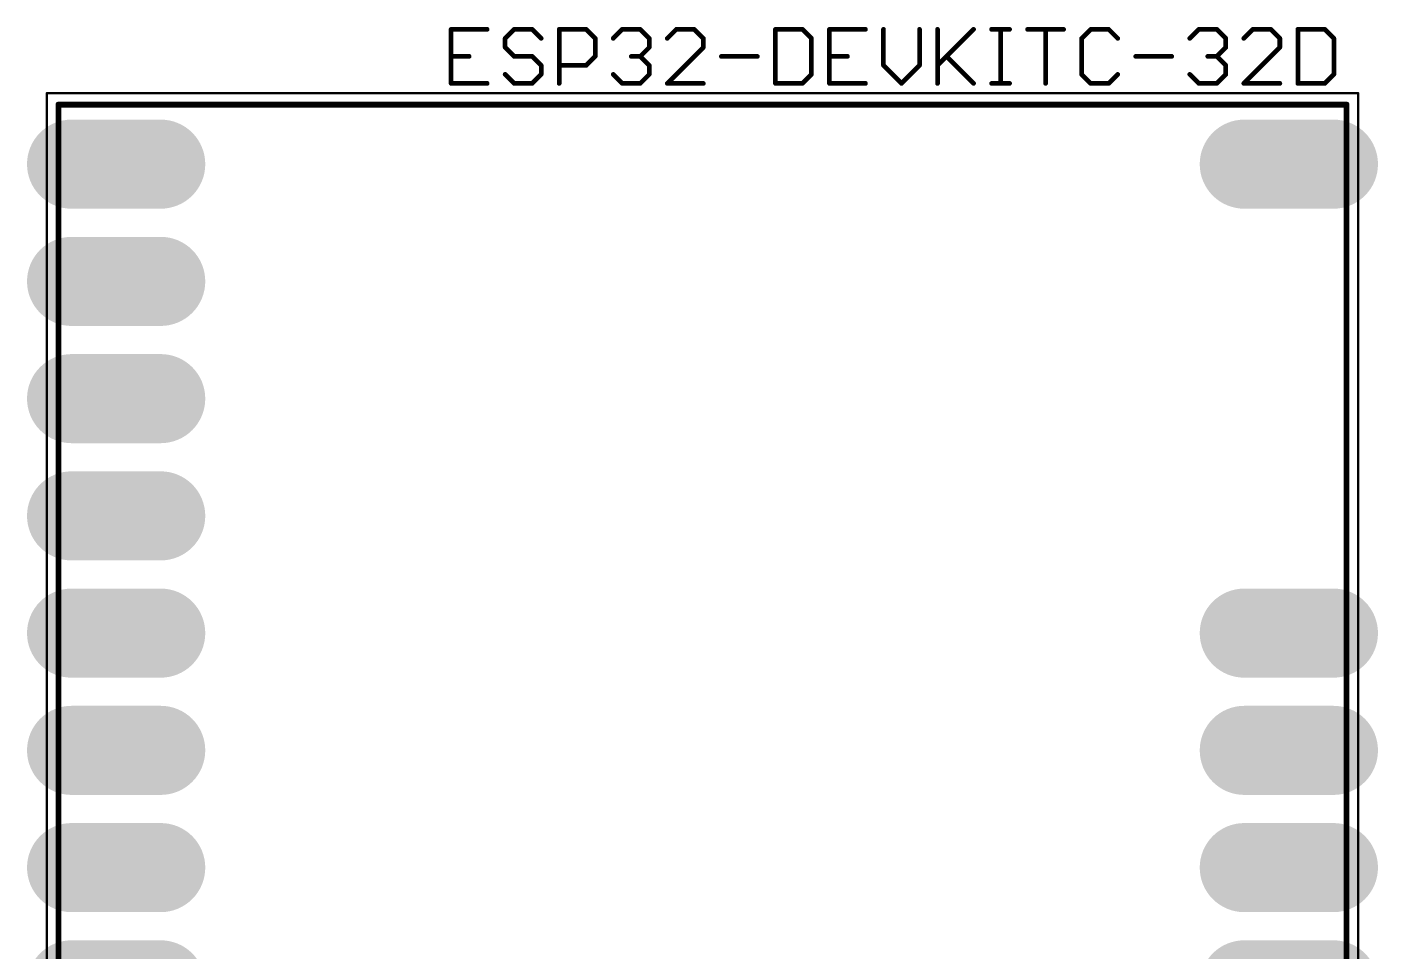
# Model space of a CAD drawing. Extents: x 28 to 146, y 32 to 158.
# Drawn here: x 80.62 to 109.88, y 96.52 to 116.56 of the extents above; entities that cross this region are included whole.
import ezdxf

# ---------------------------------------------------------------- set-up
doc = ezdxf.new("R2010")
doc.units = 0
for name, color, linetype in [('17', 94, 'CONTINUOUS'), ('21', 251, 'CONTINUOUS'), ('27', 251, 'CONTINUOUS'), ('39', 14, 'CONTINUOUS'), ('51', 251, 'CONTINUOUS')]:
    doc.layers.add(name, color=color, linetype=linetype)

# ---------------------------------------------------------------- blocks, each defined once
blk = doc.blocks.new('LONGP100')
at = {"const_width": 1}
blk.add_lwpolyline([(-0.5, 0), (0.5, 0)], dxfattribs=at)
at = {"const_width": 0.5}
for points in [[(-0.5, 0.25, 1), (-0.5, -0.25)], [(0.5, -0.25, 1), (0.5, 0.25)]]:
    blk.add_lwpolyline(points, format="xyb", dxfattribs=at)

msp = doc.modelspace()

# ---------------------------------------------------------------- linework, layer by layer
at = {"layer": '21', "const_width": 0.0635}
for points in [[(81.3317, 114.88, 1), (81.2682, 114.88)], [(81.3, 114.9118, 1), (81.3, 114.8483)], [(109.2318, 114.88, 1), (109.1683, 114.88)], [(109.2, 114.8483, 1), (109.2, 114.9118)]]:
    msp.add_lwpolyline(points, format="xyb", dxfattribs=at)
at = {"layer": '21', "const_width": 0.127}
for points in [[(81.3, 60.48), (81.3, 114.88)], [(81.3, 114.88), (109.2, 114.88)], [(109.2, 114.88), (109.2, 60.48)]]:
    msp.add_lwpolyline(points, dxfattribs=at)
at = {"layer": '27', "const_width": 0.1016}
for points in [[(90.5855, 116.5104), (89.805, 116.5104)], [(89.805, 116.5104), (89.805, 115.3397)], [(91.1707, 116.5104), (90.9756, 116.3153)], [(91.561, 116.5104), (91.1707, 116.5104)], [(91.7561, 116.3153), (91.561, 116.5104)], [(92.1462, 115.3397), (92.1462, 116.5104)], [(92.1462, 116.5104), (92.7316, 116.5104)], [(92.7316, 116.5104), (92.9267, 116.3153)], [(93.3169, 116.3153), (93.512, 116.5104)], [(93.512, 116.5104), (93.9022, 116.5104)], [(93.9022, 116.5104), (94.0973, 116.3153)], [(94.6826, 116.5104), (94.4875, 116.3153)], [(95.0728, 116.5104), (94.6826, 116.5104)], [(95.268, 116.3153), (95.0728, 116.5104)], [(96.8287, 116.5104), (96.8287, 115.3397)], [(97.4141, 116.5104), (96.8287, 116.5104)], [(97.6092, 116.3153), (97.4141, 116.5104)], [(98.7798, 116.5104), (97.9994, 116.5104)], [(97.9994, 116.5104), (97.9994, 115.3397)], [(99.17, 116.5104), (99.17, 115.7299)], [(99.9505, 115.7299), (99.9505, 116.5104)], [(100.3406, 116.5104), (100.3406, 115.3397)], [(100.3406, 115.7299), (101.1211, 116.5104)], [(101.5112, 116.5104), (101.9015, 116.5104)], [(101.7064, 115.3397), (101.7064, 116.5104)], [(102.2916, 116.5104), (103.0721, 116.5104)], [(102.6819, 115.3397), (102.6819, 116.5104)], [(103.6574, 116.5104), (103.4623, 116.3153)], [(104.0476, 116.5104), (103.6574, 116.5104)], [(104.2428, 116.3153), (104.0476, 116.5104)], [(105.8035, 116.3153), (105.9986, 116.5104)], [(105.9986, 116.5104), (106.3889, 116.5104)], [(106.3889, 116.5104), (106.584, 116.3153)], [(107.1693, 116.5104), (106.9741, 116.3153)], [(107.5595, 116.5104), (107.1693, 116.5104)], [(107.7546, 116.3153), (107.5595, 116.5104)], [(108.1448, 116.5104), (108.1448, 115.3397)], [(108.7301, 116.5104), (108.1448, 116.5104)], [(108.9253, 116.3153), (108.7301, 116.5104)], [(90.9756, 116.3153), (90.9756, 116.1202)], [(90.9756, 116.1202), (91.1707, 115.925)], [(92.9267, 116.3153), (92.9267, 115.925)], [(94.0973, 116.1202), (93.9022, 115.925)], [(94.0973, 116.3153), (94.0973, 116.1202)], [(94.4875, 115.3397), (95.268, 116.1202)], [(95.268, 116.1202), (95.268, 116.3153)], [(97.6092, 115.5348), (97.6092, 116.3153)], [(103.4623, 116.3153), (103.4623, 115.5348)], [(106.584, 116.1202), (106.3889, 115.925)], [(106.584, 116.3153), (106.584, 116.1202)], [(106.9741, 115.3397), (107.7546, 116.1202)], [(107.7546, 116.1202), (107.7546, 116.3153)], [(108.9253, 115.5348), (108.9253, 116.3153)], [(89.805, 115.925), (90.1952, 115.925)], [(91.1707, 115.925), (91.561, 115.925)], [(91.561, 115.925), (91.7561, 115.7299)], [(92.9267, 115.925), (92.7316, 115.7299)], [(93.9022, 115.925), (93.7071, 115.925)], [(93.9022, 115.925), (94.0973, 115.7299)], [(95.6581, 115.925), (96.4386, 115.925)], [(97.9994, 115.925), (98.3896, 115.925)], [(100.5357, 115.925), (101.1211, 115.3397)], [(104.6329, 115.925), (105.4134, 115.925)], [(106.3889, 115.925), (106.1938, 115.925)], [(106.3889, 115.925), (106.584, 115.7299)], [(91.1707, 115.3397), (90.9756, 115.5348)], [(91.7561, 115.5348), (91.561, 115.3397)], [(91.7561, 115.7299), (91.7561, 115.5348)], [(92.7316, 115.7299), (92.1462, 115.7299)], [(93.512, 115.3397), (93.3169, 115.5348)], [(94.0973, 115.5348), (93.9022, 115.3397)], [(94.0973, 115.7299), (94.0973, 115.5348)], [(97.4141, 115.3397), (97.6092, 115.5348)], [(99.17, 115.7299), (99.5602, 115.3397)], [(99.5602, 115.3397), (99.9505, 115.7299)], [(103.4623, 115.5348), (103.6574, 115.3397)], [(104.0476, 115.3397), (104.2428, 115.5348)], [(105.9986, 115.3397), (105.8035, 115.5348)], [(106.584, 115.5348), (106.3889, 115.3397)], [(106.584, 115.7299), (106.584, 115.5348)], [(108.7301, 115.3397), (108.9253, 115.5348)], [(89.805, 115.3397), (90.5855, 115.3397)], [(91.561, 115.3397), (91.1707, 115.3397)], [(93.9022, 115.3397), (93.512, 115.3397)], [(95.268, 115.3397), (94.4875, 115.3397)], [(96.8287, 115.3397), (97.4141, 115.3397)], [(97.9994, 115.3397), (98.7798, 115.3397)], [(101.5112, 115.3397), (101.9015, 115.3397)], [(103.6574, 115.3397), (104.0476, 115.3397)], [(106.3889, 115.3397), (105.9986, 115.3397)], [(107.7546, 115.3397), (106.9741, 115.3397)], [(108.1448, 115.3397), (108.7301, 115.3397)]]:
    msp.add_lwpolyline(points, dxfattribs=at)
at = {"layer": '27', "const_width": 0.0508}
for points in [[(89.805, 116.5358, 1), (89.805, 116.485)], [(89.8304, 116.5104, 1), (89.7796, 116.5104)], [(90.5855, 116.485, 1), (90.5855, 116.5358)], [(91.1707, 116.5358, 1), (91.1707, 116.485)], [(91.1887, 116.4924, 1), (91.1528, 116.5284)], [(91.5789, 116.5284, 1), (91.543, 116.4924)], [(91.561, 116.485, 1), (91.561, 116.5358)], [(92.1716, 116.5104, 1), (92.1208, 116.5104)], [(92.1462, 116.5358, 1), (92.1462, 116.485)], [(92.7496, 116.5284, 1), (92.7136, 116.4924)], [(92.7316, 116.485, 1), (92.7316, 116.5358)], [(93.512, 116.5358, 1), (93.512, 116.485)], [(93.5299, 116.4924, 1), (93.494, 116.5284)], [(93.9202, 116.5284, 1), (93.8843, 116.4924)], [(93.9022, 116.485, 1), (93.9022, 116.5358)], [(94.6826, 116.5358, 1), (94.6826, 116.485)], [(94.7006, 116.4924, 1), (94.6646, 116.5284)], [(95.0908, 116.5284, 1), (95.0549, 116.4924)], [(95.0728, 116.485, 1), (95.0728, 116.5358)], [(96.8541, 116.5104, 1), (96.8033, 116.5104)], [(96.8287, 116.5358, 1), (96.8287, 116.485)], [(97.4321, 116.5284, 1), (97.3961, 116.4924)], [(97.4141, 116.485, 1), (97.4141, 116.5358)], [(97.9994, 116.5358, 1), (97.9994, 116.485)], [(98.0248, 116.5104, 1), (97.974, 116.5104)], [(98.7798, 116.485, 1), (98.7798, 116.5358)], [(99.1954, 116.5104, 1), (99.1446, 116.5104)], [(99.9759, 116.5104, 1), (99.9251, 116.5104)], [(100.366, 116.5104, 1), (100.3152, 116.5104)], [(101.1391, 116.4924, 1), (101.1031, 116.5284)], [(101.5112, 116.5358, 1), (101.5112, 116.485)], [(101.7318, 116.5104, 1), (101.681, 116.5104)], [(101.9015, 116.485, 1), (101.9015, 116.5358)], [(102.2916, 116.5358, 1), (102.2916, 116.485)], [(102.7073, 116.5104, 1), (102.6565, 116.5104)], [(103.0721, 116.485, 1), (103.0721, 116.5358)], [(103.6574, 116.5358, 1), (103.6574, 116.485)], [(103.6754, 116.4924, 1), (103.6394, 116.5284)], [(104.0656, 116.5284, 1), (104.0297, 116.4924)], [(104.0476, 116.485, 1), (104.0476, 116.5358)], [(105.9986, 116.5358, 1), (105.9986, 116.485)], [(106.0166, 116.4924, 1), (105.9807, 116.5284)], [(106.4068, 116.5284, 1), (106.3709, 116.4924)], [(106.3889, 116.485, 1), (106.3889, 116.5358)], [(107.1693, 116.5358, 1), (107.1693, 116.485)], [(107.1872, 116.4924, 1), (107.1513, 116.5284)], [(107.5775, 116.5284, 1), (107.5416, 116.4924)], [(107.5595, 116.485, 1), (107.5595, 116.5358)], [(108.1702, 116.5104, 1), (108.1194, 116.5104)], [(108.1448, 116.5358, 1), (108.1448, 116.485)], [(108.7481, 116.5284, 1), (108.7122, 116.4924)], [(108.7301, 116.485, 1), (108.7301, 116.5358)], [(91.001, 116.3153, 1), (90.9502, 116.3153)], [(90.9576, 116.3332, 1), (90.9936, 116.2973)], [(90.9936, 116.1381, 1), (90.9576, 116.1022)], [(91.7381, 116.2973, 1), (91.7741, 116.3332)], [(92.9521, 116.3153, 1), (92.9013, 116.3153)], [(92.9088, 116.2973, 1), (92.9447, 116.3332)], [(93.2989, 116.3332, 1), (93.3348, 116.2973)], [(94.1227, 116.3153, 1), (94.0719, 116.3153)], [(94.0794, 116.2973, 1), (94.1153, 116.3332)], [(94.1153, 116.1022, 1), (94.0794, 116.1381)], [(94.4695, 116.3332, 1), (94.5054, 116.2973)], [(95.2934, 116.3153, 1), (95.2426, 116.3153)], [(95.25, 116.2973, 1), (95.2859, 116.3332)], [(95.2859, 116.1022, 1), (95.25, 116.1381)], [(97.6346, 116.3153, 1), (97.5838, 116.3153)], [(97.5913, 116.2973, 1), (97.6272, 116.3332)], [(103.4877, 116.3153, 1), (103.4369, 116.3153)], [(103.4443, 116.3332, 1), (103.4802, 116.2973)], [(104.2248, 116.2973, 1), (104.2607, 116.3332)], [(105.7856, 116.3332, 1), (105.8215, 116.2973)], [(106.6094, 116.3153, 1), (106.5586, 116.3153)], [(106.566, 116.2973, 1), (106.602, 116.3332)], [(106.602, 116.1022, 1), (106.566, 116.1381)], [(106.9562, 116.3332, 1), (106.9921, 116.2973)], [(107.78, 116.3153, 1), (107.7292, 116.3153)], [(107.7367, 116.2973, 1), (107.7726, 116.3332)], [(107.7726, 116.1022, 1), (107.7367, 116.1381)], [(108.9507, 116.3153, 1), (108.8999, 116.3153)], [(108.9073, 116.2973, 1), (108.9432, 116.3332)], [(89.805, 115.9504, 1), (89.805, 115.8996)], [(90.1952, 115.8996, 1), (90.1952, 115.9504)], [(90.9502, 116.1202, 1), (91.001, 116.1202)], [(91.1707, 115.9504, 1), (91.1707, 115.8996)], [(91.1528, 115.9071, 1), (91.1887, 115.943)], [(91.5789, 115.943, 1), (91.543, 115.9071)], [(91.561, 115.8996, 1), (91.561, 115.9504)], [(92.9013, 115.925, 1), (92.9521, 115.925)], [(92.9447, 115.9071, 1), (92.9088, 115.943)], [(93.7071, 115.9504, 1), (93.7071, 115.8996)], [(93.9202, 115.943, 1), (93.8843, 115.9071)], [(93.8843, 115.943, 1), (93.9202, 115.9071)], [(93.9022, 115.8996, 1), (93.9022, 115.9504)], [(94.0719, 116.1202, 1), (94.1227, 116.1202)], [(95.2426, 116.1202, 1), (95.2934, 116.1202)], [(95.6581, 115.9504, 1), (95.6581, 115.8996)], [(96.4386, 115.8996, 1), (96.4386, 115.9504)], [(97.9994, 115.9504, 1), (97.9994, 115.8996)], [(98.3896, 115.8996, 1), (98.3896, 115.9504)], [(100.5537, 115.943, 1), (100.5178, 115.9071)], [(104.6329, 115.9504, 1), (104.6329, 115.8996)], [(105.4134, 115.8996, 1), (105.4134, 115.9504)], [(106.1938, 115.9504, 1), (106.1938, 115.8996)], [(106.4068, 115.943, 1), (106.3709, 115.9071)], [(106.3709, 115.943, 1), (106.4068, 115.9071)], [(106.3889, 115.8996, 1), (106.3889, 115.9504)], [(106.5586, 116.1202, 1), (106.6094, 116.1202)], [(107.7292, 116.1202, 1), (107.78, 116.1202)], [(90.9936, 115.5528, 1), (90.9576, 115.5168)], [(91.7815, 115.7299, 1), (91.7307, 115.7299)], [(91.7381, 115.712, 1), (91.7741, 115.7479)], [(91.7741, 115.5168, 1), (91.7381, 115.5528)], [(92.1462, 115.7553, 1), (92.1462, 115.7045)], [(92.7136, 115.7479, 1), (92.7496, 115.712)], [(92.7316, 115.7045, 1), (92.7316, 115.7553)], [(93.3348, 115.5528, 1), (93.2989, 115.5168)], [(94.1227, 115.7299, 1), (94.0719, 115.7299)], [(94.0794, 115.712, 1), (94.1153, 115.7479)], [(94.1153, 115.5168, 1), (94.0794, 115.5528)], [(97.6272, 115.5168, 1), (97.5913, 115.5528)], [(99.1879, 115.7479, 1), (99.152, 115.712)], [(99.1446, 115.7299, 1), (99.1954, 115.7299)], [(99.9251, 115.7299, 1), (99.9759, 115.7299)], [(99.9684, 115.712, 1), (99.9325, 115.7479)], [(100.3226, 115.7479, 1), (100.3586, 115.712)], [(103.4802, 115.5528, 1), (103.4443, 115.5168)], [(104.2607, 115.5168, 1), (104.2248, 115.5528)], [(105.8215, 115.5528, 1), (105.7856, 115.5168)], [(106.6094, 115.7299, 1), (106.5586, 115.7299)], [(106.566, 115.712, 1), (106.602, 115.7479)], [(106.602, 115.5168, 1), (106.566, 115.5528)], [(108.9432, 115.5168, 1), (108.9073, 115.5528)], [(89.805, 115.3651, 1), (89.805, 115.3143)], [(89.7796, 115.3397, 1), (89.8304, 115.3397)], [(90.5855, 115.3143, 1), (90.5855, 115.3651)], [(91.1707, 115.3651, 1), (91.1707, 115.3143)], [(91.1528, 115.3217, 1), (91.1887, 115.3576)], [(91.543, 115.3576, 1), (91.5789, 115.3217)], [(91.561, 115.3143, 1), (91.561, 115.3651)], [(91.7307, 115.5348, 1), (91.7815, 115.5348)], [(92.1208, 115.3397, 1), (92.1716, 115.3397)], [(93.512, 115.3651, 1), (93.512, 115.3143)], [(93.494, 115.3217, 1), (93.5299, 115.3576)], [(93.8843, 115.3576, 1), (93.9202, 115.3217)], [(93.9022, 115.3143, 1), (93.9022, 115.3651)], [(94.0719, 115.5348, 1), (94.1227, 115.5348)], [(94.4875, 115.3651, 1), (94.4875, 115.3143)], [(94.4695, 115.3576, 1), (94.5054, 115.3217)], [(95.268, 115.3143, 1), (95.268, 115.3651)], [(96.8287, 115.3651, 1), (96.8287, 115.3143)], [(96.8033, 115.3397, 1), (96.8541, 115.3397)], [(97.3961, 115.3576, 1), (97.4321, 115.3217)], [(97.4141, 115.3143, 1), (97.4141, 115.3651)], [(97.5838, 115.5348, 1), (97.6346, 115.5348)], [(97.9994, 115.3651, 1), (97.9994, 115.3143)], [(97.974, 115.3397, 1), (98.0248, 115.3397)], [(98.7798, 115.3143, 1), (98.7798, 115.3651)], [(99.5423, 115.3576, 1), (99.5782, 115.3217)], [(99.5423, 115.3217, 1), (99.5782, 115.3576)], [(100.3152, 115.3397, 1), (100.366, 115.3397)], [(101.1031, 115.3217, 1), (101.1391, 115.3576)], [(101.5112, 115.3651, 1), (101.5112, 115.3143)], [(101.681, 115.3397, 1), (101.7318, 115.3397)], [(101.9015, 115.3143, 1), (101.9015, 115.3651)], [(102.6565, 115.3397, 1), (102.7073, 115.3397)], [(103.4369, 115.5348, 1), (103.4877, 115.5348)], [(103.6574, 115.3651, 1), (103.6574, 115.3143)], [(103.6394, 115.3217, 1), (103.6754, 115.3576)], [(104.0297, 115.3576, 1), (104.0656, 115.3217)], [(104.0476, 115.3143, 1), (104.0476, 115.3651)], [(105.9986, 115.3651, 1), (105.9986, 115.3143)], [(105.9807, 115.3217, 1), (106.0166, 115.3576)], [(106.3709, 115.3576, 1), (106.4068, 115.3217)], [(106.3889, 115.3143, 1), (106.3889, 115.3651)], [(106.5586, 115.5348, 1), (106.6094, 115.5348)], [(106.9741, 115.3651, 1), (106.9741, 115.3143)], [(106.9562, 115.3576, 1), (106.9921, 115.3217)], [(107.7546, 115.3143, 1), (107.7546, 115.3651)], [(108.1448, 115.3651, 1), (108.1448, 115.3143)], [(108.1194, 115.3397, 1), (108.1702, 115.3397)], [(108.7122, 115.3576, 1), (108.7481, 115.3217)], [(108.7301, 115.3143, 1), (108.7301, 115.3651)], [(108.8999, 115.5348, 1), (108.9507, 115.5348)]]:
    msp.add_lwpolyline(points, format="xyb", dxfattribs=at)
at = {"layer": '39', "const_width": 0.05}
for points in [[(81.05, 60.23), (81.05, 115.13)], [(81.05, 115.13), (109.45, 115.13)], [(109.45, 115.13), (109.45, 60.23)]]:
    msp.add_lwpolyline(points, dxfattribs=at)
at = {"layer": '39', "const_width": 0.025}
for points in [[(81.0625, 115.13, 1), (81.0375, 115.13)], [(81.05, 115.1425, 1), (81.05, 115.1175)], [(109.4625, 115.13, 1), (109.4375, 115.13)], [(109.45, 115.1175, 1), (109.45, 115.1425)]]:
    msp.add_lwpolyline(points, format="xyb", dxfattribs=at)
at = {"layer": '51', "const_width": 0.0635}
for points in [[(81.3317, 114.88, 1), (81.2682, 114.88)], [(81.3, 114.9118, 1), (81.3, 114.8483)], [(109.2318, 114.88, 1), (109.1683, 114.88)], [(109.2, 114.8483, 1), (109.2, 114.9118)]]:
    msp.add_lwpolyline(points, format="xyb", dxfattribs=at)
at = {"layer": '51', "const_width": 0.127}
for points in [[(81.3, 60.48), (81.3, 114.88)], [(81.3, 114.88), (109.2, 114.88)], [(109.2, 114.88), (109.2, 60.48)]]:
    msp.add_lwpolyline(points, dxfattribs=at)

# ---------------------------------------------------------------- block references
at = {"layer": '17', "xscale": 1.9304, "yscale": 1.9304, "rotation": 180}
for p in [(82.55, 113.59), (107.95, 113.59), (82.55, 111.05), (82.55, 108.51), (82.55, 105.97), (82.55, 103.43), (107.95, 103.43), (82.55, 100.89), (107.95, 100.89), (82.55, 98.35), (107.95, 98.35), (82.55, 95.81), (107.95, 95.81)]:
    msp.add_blockref('LONGP100', p, dxfattribs=at)

doc.saveas('drawing.dxf')
